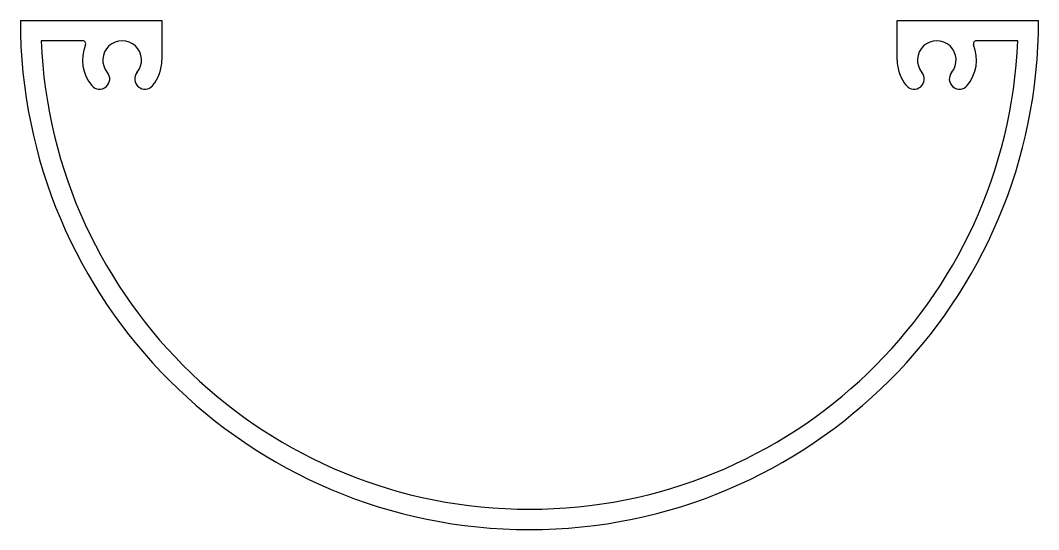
# Model space of a CAD drawing. Extents: x -63 to 64, y 3 to 67.
import ezdxf

# ---------------------------------------------------------------- set-up
doc = ezdxf.new("R2010")
doc.units = 0
doc.layers.add('OBJECT', color=40, linetype='CONTINUOUS')

msp = doc.modelspace()

# ---------------------------------------------------------------- linework, layer by layer
at = {"layer": 'OBJECT', "color": 7}
for p, q in [((-63.44, 66.98), (-45.78, 66.98)), ((-45.78, 66.98), (-45.78, 62.03)), ((45.91, 62.03), (45.91, 66.98)), ((45.91, 66.98), (63.56, 66.98)), ((-55.67, 64.44), (-60.84, 64.44)), ((60.97, 64.44), (55.8, 64.44))]:
    msp.add_line(p, q, dxfattribs=at)
for centre, radius, start, end in [((0.06, 66.98), 63.5, 180, 270), ((0.06, 66.98), 63.5, 270, 360), ((0.06, 66.98), 60.96, 182.388, 270), ((-50.74, 62.03), 4.95, 157.603, 219.8321), ((-55.67, 64.06), 0.381, 337.603, 90), ((-50.74, 62.03), 2.41, 320.1679, 219.8321), ((0.06, 66.98), 60.96, 270, 357.612), ((50.86, 62.03), 2.41, 320.1679, 219.8321), ((50.86, 62.03), 4.95, 320.1679, 22.397), ((55.8, 64.06), 0.381, 90, 202.397), ((-50.74, 62.03), 4.95, 320.1679, 0), ((50.86, 62.03), 4.95, 180, 219.8321), ((-53.56, 59.67), 1.27, 219.8321, 39.8321), ((-47.91, 59.67), 1.27, 140.1679, 320.1679), ((48.04, 59.67), 1.27, 219.8321, 39.8321), ((53.69, 59.67), 1.27, 140.1679, 320.1679)]:
    msp.add_arc(centre, radius, start, end, dxfattribs=at)

doc.saveas('drawing.dxf')
